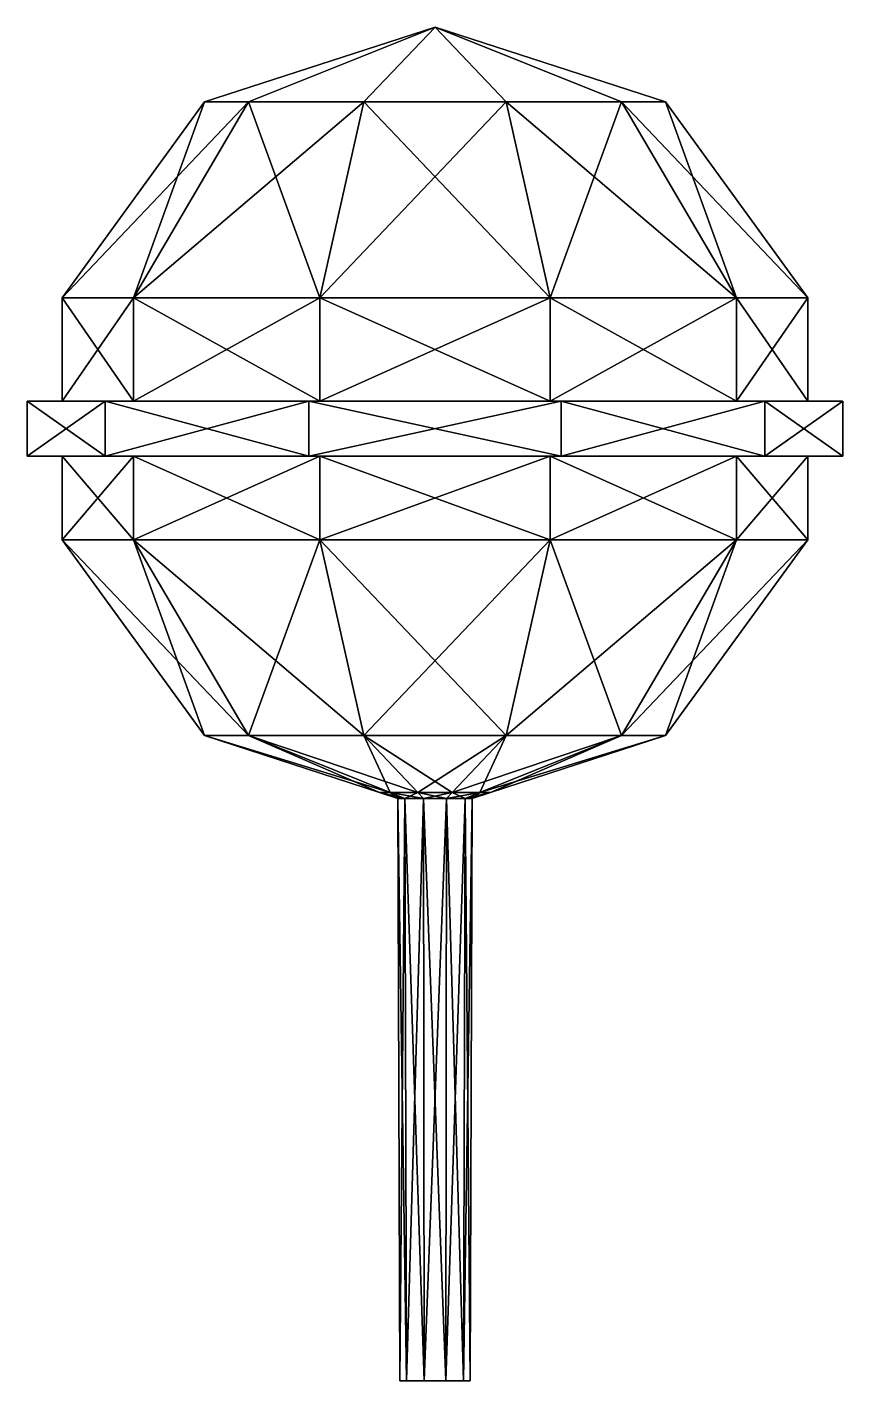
# Model space of a CAD drawing. Extents: x -49 to 49, y 1 to 163.
import ezdxf

# ---------------------------------------------------------------- set-up
doc = ezdxf.new("R2010")
doc.units = 0
doc.layers.add('Lollipop02', color=250, linetype='CONTINUOUS')

msp = doc.modelspace()

# ---------------------------------------------------------------- meshes
at = {"layer": 'Lollipop02'}
mesh = msp.add_polyface(dxfattribs=at)
corners = [(5.367873, 71.648915, 3.899988), (0, 163.493054), (27.625907, 78.469256), (22.349828, 78.469256, -16.238101), (8.536875, 78.469256, -26.273799), (-8.536875, 78.469256, -26.273799), (-22.349828, 78.469256, -16.238101), (-27.625907, 78.469256), (-22.349828, 78.469256, 16.238101), (-8.536875, 78.469256, 26.273799), (8.536875, 78.469256, 26.273799), (22.349828, 78.469256, 16.238101), (44.699656, 101.969256), (36.162782, 101.969256, -26.273799), (13.812953, 101.969256, -42.511899), (-13.812953, 101.969256, -42.511899), (-36.162782, 101.969256, -26.273799), (-44.699656, 101.969256), (-36.162782, 101.969256, 26.273799), (-13.812953, 101.969256, 42.511899), (13.812953, 101.969256, 42.511899), (36.162782, 101.969256, 26.273799), (44.699656, 131.016853), (36.162782, 131.016853, -26.273799), (13.812953, 131.016853, -42.511899), (-13.812953, 131.016853, -42.511899), (-36.162782, 131.016853, -26.273799), (-44.699656, 131.016853), (-36.162782, 131.016853, 26.273799), (-13.812953, 131.016853, 42.511899), (13.812953, 131.016853, 42.511899), (36.162782, 131.016853, 26.273799), (27.625907, 154.516853), (22.349828, 154.516853, -16.238101), (8.536875, 154.516853, -26.273799), (-8.536875, 154.516853, -26.273799), (-22.349828, 154.516853, -16.238101), (-27.625907, 154.516853), (-22.349828, 154.516853, 16.238101), (-8.536875, 154.516853, 26.273799), (8.536875, 154.516853, 26.273799), (22.349828, 154.516853, 16.238101), (44.699656, 118.593515), (36.162782, 118.593515, -26.273799), (13.812953, 118.593515, -42.511899), (-13.812953, 118.593515, -42.511899), (-36.162782, 118.593515, -26.273799), (-44.699656, 118.593515), (-36.162782, 118.593515, 26.273799), (-13.812953, 118.593515, 42.511899), (13.812953, 118.593515, 42.511899), (36.162782, 118.593515, 26.273799), (44.699656, 112.016758), (36.162782, 112.016758, -26.273799), (13.812953, 112.016758, -42.511899), (-13.812953, 112.016758, -42.511899), (-36.162782, 112.016758, -26.273799), (-44.699656, 112.016758), (-36.162782, 112.016758, 26.273799), (-13.812953, 112.016758, 42.511899), (13.812953, 112.016758, 42.511899), (36.162782, 112.016758, 26.273799), (48.905505, 118.593515), (39.565385, 118.593515, -28.745935), (15.112632, 118.593515, -46.511899), (-15.112632, 118.593515, -46.511899), (-39.565385, 118.593515, -28.745935), (-48.905505, 118.593515), (-39.565385, 118.593515, 28.745935), (-15.112632, 118.593515, 46.511899), (15.112632, 118.593515, 46.511899), (39.565385, 118.593515, 28.745935), (48.905505, 112.016758), (39.565385, 112.016758, -28.745935), (15.112632, 112.016758, -46.511899), (-15.112632, 112.016758, -46.511899), (-39.565385, 112.016758, -28.745935), (-48.905505, 112.016758), (-39.565385, 112.016758, 28.745935), (-15.112632, 112.016758, 46.511899), (15.112632, 112.016758, 46.511899), (39.565385, 112.016758, 28.745935), (4.47409, 70.946775), (3.619615, 70.946775, -2.629804), (1.38257, 70.946775, -4.255113), (-1.38257, 70.946775, -4.255113), (-3.619615, 70.946775, -2.629804), (-4.47409, 70.946775), (-3.619615, 70.946775, 2.629804), (-1.38257, 70.946775, 4.255113), (1.38257, 70.946775, 4.255113), (3.619615, 70.946775, 2.629804), (4.216708, 1.04062), (3.411389, 1.04062, -2.478519), (1.303034, 1.04062, -4.010328), (-1.303034, 1.04062, -4.010328), (-3.411389, 1.04062, -2.478519), (-4.216708, 1.04062), (-3.411389, 1.04062, 2.478519), (-1.303034, 1.04062, 4.010328), (1.303034, 1.04062, 4.010328), (3.411389, 1.04062, 2.478519), (6.635056, 71.648915), (5.367873, 71.648915, -3.899988), (2.050345, 71.648915, -6.310313), (-2.050345, 71.648915, -6.310313), (-5.367873, 71.648915, -3.899988), (-6.635056, 71.648915), (-5.367873, 71.648915, 3.899988), (-2.050345, 71.648915, 6.310313), (2.050345, 71.648915, 6.310313)]
mesh.append_faces([[corners[k] for k in face] for face in [(2, 12, 13), (3, 13, 14), (4, 14, 15), (5, 15, 16), (6, 16, 17), (7, 17, 18), (8, 18, 19), (9, 19, 20), (10, 20, 21), (11, 21, 12), (12, 52, 53), (43, 23, 24), (14, 54, 55), (45, 25, 26), (16, 56, 57), (47, 27, 28), (18, 58, 59), (49, 29, 30), (20, 60, 61), (51, 31, 22), (22, 32, 33), (23, 33, 34), (24, 34, 35), (25, 35, 36), (26, 36, 37), (27, 37, 38), (28, 38, 39), (29, 39, 40), (30, 40, 41), (31, 41, 32), (100, 101, 92), (33, 32, 1), (92, 93, 94), (34, 33, 1), (92, 95, 98), (35, 34, 1), (95, 96, 97), (36, 35, 1), (106, 6, 7), (37, 36, 1), (108, 88, 87), (38, 37, 1), (108, 8, 9), (39, 38, 1), (110, 90, 89), (40, 39, 1), (110, 10, 11), (41, 40, 1), (102, 82, 91), (32, 41, 1), (42, 22, 23), (64, 74, 73), (44, 24, 25), (66, 76, 75), (46, 26, 27), (68, 78, 77), (48, 28, 29), (70, 80, 79), (50, 30, 31), (62, 72, 81), (72, 62, 63), (74, 64, 65), (76, 66, 67), (78, 68, 69), (80, 70, 71), (54, 14, 13), (56, 16, 15), (58, 18, 17), (60, 20, 19), (52, 12, 21), (44, 64, 63), (53, 73, 74), (46, 66, 65), (55, 75, 76), (48, 68, 67), (57, 77, 78), (50, 70, 69), (59, 79, 80), (42, 62, 71), (61, 81, 72), (52, 72, 73), (43, 63, 62), (54, 74, 75), (45, 65, 64), (56, 76, 77), (47, 67, 66), (58, 78, 79), (49, 69, 68), (60, 80, 81), (51, 71, 70), (82, 102, 103), (103, 3, 4), (84, 104, 105), (105, 5, 6), (86, 106, 107), (107, 7, 8), (88, 108, 109), (109, 9, 10), (90, 110, 0), (0, 11, 2), (83, 93, 92), (84, 94, 93), (85, 95, 94), (86, 96, 95), (87, 97, 96), (88, 98, 97), (89, 99, 98), (90, 100, 99), (91, 101, 100), (82, 92, 101), (102, 2, 3), (104, 84, 83), (104, 4, 5), (106, 86, 85), (2, 13, 3), (3, 14, 4), (4, 15, 5), (5, 16, 6), (6, 17, 7), (7, 18, 8), (8, 19, 9), (9, 20, 10), (10, 21, 11), (11, 12, 2), (12, 53, 13), (43, 24, 44), (14, 55, 15), (45, 26, 46), (16, 57, 17), (47, 28, 48), (18, 59, 19), (49, 30, 50), (20, 61, 21), (51, 22, 42), (22, 33, 23), (23, 34, 24), (24, 35, 25), (25, 36, 26), (26, 37, 27), (27, 38, 28), (28, 39, 29), (29, 40, 30), (30, 41, 31), (31, 32, 22), (100, 92, 99), (92, 94, 95), (92, 98, 99), (95, 97, 98), (106, 7, 107), (108, 87, 107), (108, 9, 109), (110, 89, 109), (110, 11, 0), (102, 91, 0), (42, 23, 43), (64, 73, 63), (44, 25, 45), (66, 75, 65), (46, 27, 47), (68, 77, 67), (48, 29, 49), (70, 79, 69), (50, 31, 51), (62, 81, 71), (72, 63, 73), (74, 65, 75), (76, 67, 77), (78, 69, 79), (80, 71, 81), (54, 13, 53), (56, 15, 55), (58, 17, 57), (60, 19, 59), (52, 21, 61), (44, 63, 43), (53, 74, 54), (46, 65, 45), (55, 76, 56), (48, 67, 47), (57, 78, 58), (50, 69, 49), (59, 80, 60), (42, 71, 51), (61, 72, 52), (52, 73, 53), (43, 62, 42), (54, 75, 55), (45, 64, 44), (56, 77, 57), (47, 66, 46), (58, 79, 59), (49, 68, 48), (60, 81, 61), (51, 70, 50), (82, 103, 83), (103, 4, 104), (84, 105, 85), (105, 6, 106), (86, 107, 87), (107, 8, 108), (88, 109, 89), (109, 10, 110), (90, 0, 91), (0, 2, 102), (83, 92, 82), (84, 93, 83), (85, 94, 84), (86, 95, 85), (87, 96, 86), (88, 97, 87), (89, 98, 88), (90, 99, 89), (91, 100, 90), (82, 101, 91), (102, 3, 103), (104, 83, 103), (104, 5, 105), (106, 85, 105)]])

doc.saveas('drawing.dxf')
